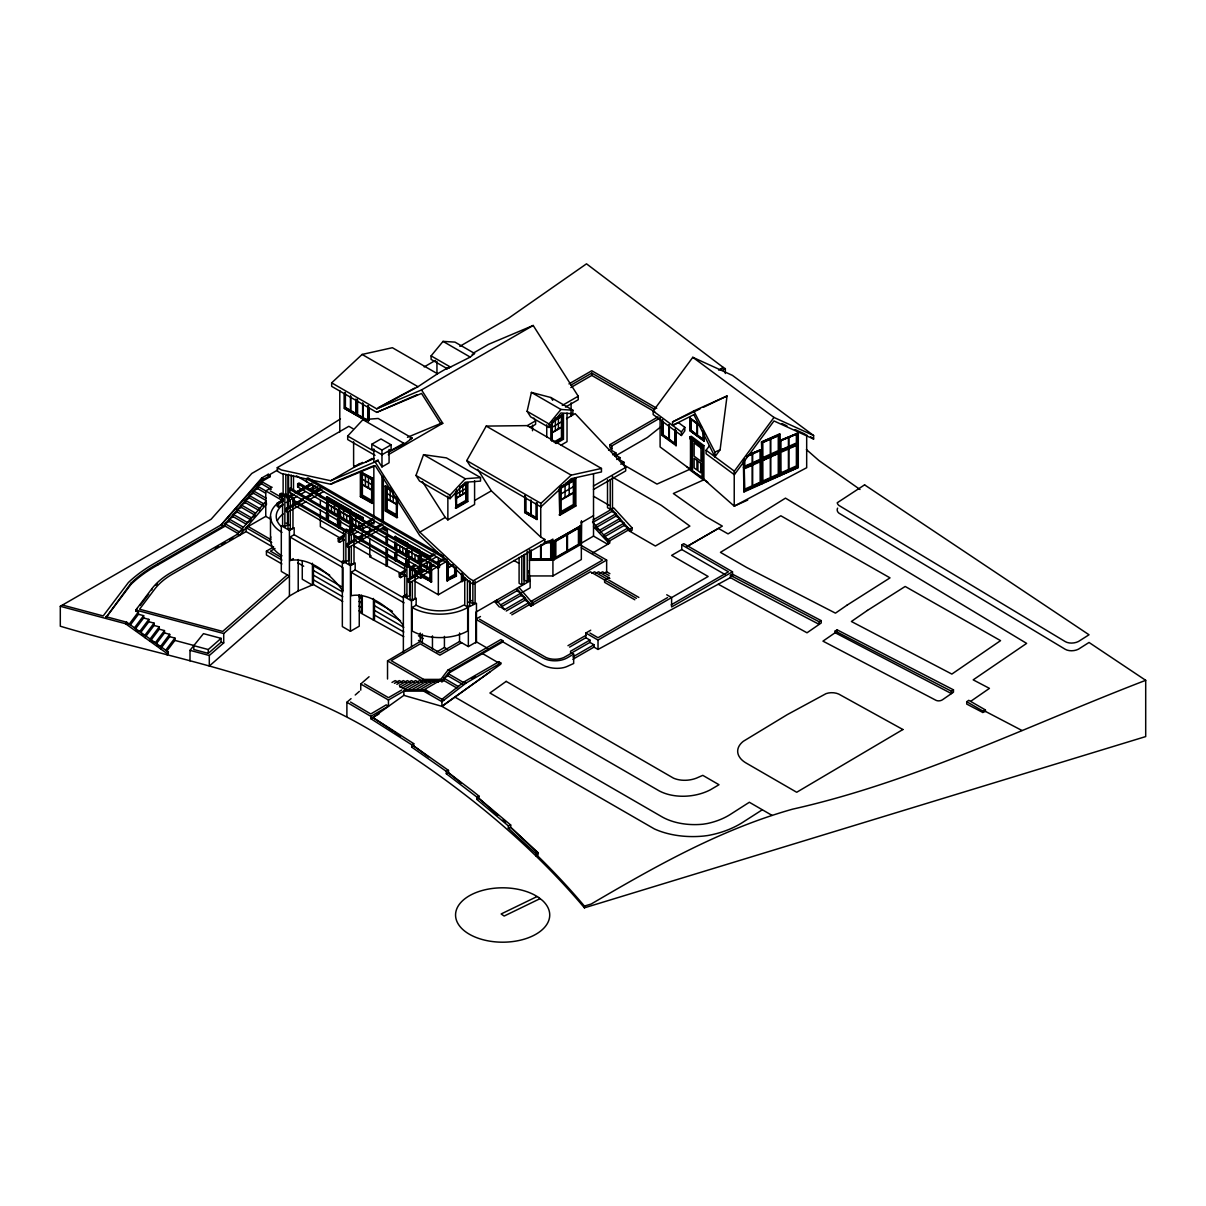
<?xml version="1.0" encoding="UTF-8"?>
<svg xmlns="http://www.w3.org/2000/svg" width="1206" height="1206" viewBox="0 0 1206 1206"><rect width="100%" height="100%" fill="white"/><g stroke="black" fill="none" stroke-linecap="round" stroke-linejoin="round"><path stroke-width="1.5" d="M693.751 414.472L714.932 456.803L720.103 449.778L727.052 395.975L693.751 410.96L672.571 421.919L672.571 425.432L678.435 422.628L684.812 427.346L684.812 430.859L681.405 435.487L653.17 414.562L653.17 411.05L692.802 357.308L732.434 375.383L813.613 435.502L813.613 439.029L773.981 420.954L734.348 474.697L706.113 453.788L706.113 450.26L709.52 445.647M527.112 411.306L531.394 392.402L550.961 397.543L572.865 410.191L572.865 413.703L560.941 412.98L549.016 427.467L530.655 416.869L527.112 411.306L549.016 423.954L549.016 427.467M415.98 475.465L423.547 454.662L446.431 457.888L480.516 477.576L480.516 481.088L465.29 482.279L450.064 498.666L419.522 481.028L415.98 475.465L450.064 495.153L450.064 498.666M527.308 425.612L601.462 468.441L601.462 471.953L571.192 478.676L540.921 506.897L470.31 466.134L466.767 460.571L486.214 426.095L527.308 425.612L535.6 420.834L533.881 418.12M681.405 435.487L681.405 431.959L684.812 427.346M734.348 474.697L734.348 471.184L773.981 417.442L813.613 435.502M237.793 533.384L225.16 526.102L157.669 565.056A156.192 90.179 0 0 0 131.002 584.367L105.811 617.804L131.002 583.191A156.192 90.179 0 0 1 157.669 563.895L223.14 526.102L263.737 479.219L270.265 475.45L270.265 476.611L261.702 481.571L261.702 483.908L271.169 489.38M837.627 508.148A10.869 6.196 -5.5 0 0 837.205 509.671L837.25 510.44A10.869 6.196 -5.5 0 0 838.999 513.183L1065.245 649.295A9.633 5.487 -5.5 0 0 1078.435 649.19L1089.033 642.466L1145.7 680.32L1145.7 736.58L584.413 907.832A1216.553 702.374 0 0 0 370.815 730.399C276.264 673.883 164.317 657.285 60.3 626.216L60.3 606.301L125.514 623.713L126.66 622.206L168.358 652.084L167.212 654.783L168.358 652.084M130.278 625.055L138.419 614.261L138.419 611.909L135.811 611.216L135.811 610.04L151.85 588.754A92.123 53.185 0 0 1 171.885 572.096L237.341 534.303L265.757 501.485M135.811 611.216L136.956 608.517M140.152 605.457L148.67 594.166M138.419 611.909L129.268 624.075L126.66 623.366L126.66 622.206L105.811 616.628M134.469 627.798L143.635 615.648L138.419 614.261M135.494 628.793L143.635 617.985L143.635 615.648M143.635 617.985L148.851 619.387L139.685 631.537L136.203 630.617M140.695 632.532L148.851 621.723L148.851 619.387M148.851 621.723L154.051 623.125L144.901 635.276L141.419 634.341M144.901 637.612L154.051 625.462L154.051 623.125M150.102 639.014L159.267 626.849L154.051 625.462M150.102 641.351L159.267 629.2L159.267 626.849M159.267 629.2L164.483 630.587L155.318 642.753L151.835 641.818M156.328 643.748L164.483 632.939L164.483 630.587M164.483 632.939L169.684 634.326L160.534 646.491L157.051 645.557M160.534 648.828L169.684 636.678L169.684 634.326M165.75 650.215L174.9 638.064L169.684 636.678M166.76 651.21L174.9 640.401L174.9 638.064M190.005 660.873L190.005 650.336L203.467 633.647L221.075 638.351L221.075 642.195L208.276 653.381L193.819 649.521L193.819 645.677L208.276 649.537L221.075 638.351M431.1 355.876L443.039 341.388L454.964 342.112L474.546 353.418L470.234 357.097L447.185 368.674L431.1 359.403L431.1 355.876L450.697 367.197M549.016 423.954L560.941 409.467L572.865 410.191M270.265 475.45L268.245 474.275L261.702 478.043L221.105 524.927L155.649 562.72A173.423 100.128 0 0 0 128.394 582.498L103.203 615.934L62.456 605.05M266.677 503.957L239.376 535.479L237.341 534.303M423.668 689.953L439.904 680.576L448.014 670.023L500.822 639.542L502.857 640.718L502.857 641.878L448.014 673.536L448.014 675.888L462.637 684.33M456.953 688.068L443.959 680.576L441.924 681.752L441.924 680.576L450.049 671.199L502.857 640.718M261.702 479.219L221.105 524.927L223.14 526.102M375.021 455.34L347.69 439.557L347.69 436.044L362.916 419.658L378.141 418.467L412.226 438.14L404.643 443.748L388.302 452.295M450.064 495.153L465.29 478.752L480.516 477.576M331.665 382.845L376.724 408.849L421.542 389.93L442.768 423.261L441.004 423.999L421.542 393.442L376.724 412.377L331.665 386.357L331.665 382.845L362.117 354.443L392.387 347.72L437.507 373.77L448.918 367.182M540.921 506.897L540.921 503.384L571.192 475.149L601.462 468.441M287.345 574.915L222.688 631.416L139.564 609.211L154.458 589.448A86.531 49.959 0 0 1 173.92 573.272L246.114 531.575L273.355 547.313M342.745 601.432L313.439 584.518L298.214 590.955L289.425 596.035L209.301 666.044L209.301 655.491L223.713 642.904L223.713 633.527L289.425 576.121L281.3 571.433L281.3 525.726L289.425 530.414L294.158 527.67L294.158 534.71L343.861 563.398M360.745 690.164L360.745 684.013L369.066 676.747M387.533 679.008L387.533 660.888L420.276 641.502L420.276 633.044M346.891 716.334L346.891 702.269L351.052 698.636M355.212 695.003L359.358 691.37M660.436 427.12L647.351 437.507L615.06 456.154M393.578 731.439L372.85 717.51L403.859 695.365L441.924 706.354L500.822 664.144L500.822 662.983L498.787 661.808L464.265 681.752L441.924 699.329L441.924 700.49M403.859 695.365L403.859 691.128L423.668 691.128L441.924 701.666L466.285 682.913L500.822 662.983M720.464 369.684L723.299 367.468L725.334 368.644L725.334 373.498M403.769 443.25L388.754 451.692M772.096 815.407L762.328 809.769L744.388 821.271A71.365 45.843 -6.3 0 1 733.429 827.467L730.459 828.808A71.109 45.677 -6.3 0 1 707.726 835.532L703.927 836.029A73.159 46.989 -6.3 0 1 654.391 828.929L441.924 706.354L489.953 671.983M835.14 632.728L822.959 641.14L935.992 700.309A4.643 2.804 -7.4 0 0 942.504 699.751L953.464 692.184L953.464 689.847L837.175 629.849L835.14 631.024L835.14 632.728L951.428 693.586L951.428 691.249L953.464 689.847M985.438 711.389L982.784 712.475L966.73 704.063L966.73 701.726L968.765 700.324L985.438 709.957L985.438 711.389L1021.964 730.474M970.996 701.123L989.448 688.37L973.182 679.852L1026.638 643.386L785.483 498.138L728.077 533.896L718.414 528.409L686.938 546.544M376.724 408.849L418 386.704L437.507 373.77M340.439 418.904L280.636 456.818L251.768 473.491L211.171 519.198L60.3 606.301M344.931 407.824L356.132 414.095L344.931 407.824L345.082 392.342M344.358 408.382L365.825 420.593L344.358 408.382L344.358 393.382M424.195 366.91L435.411 360.428M459.848 346.318L508.736 318.098L586.508 263.828L723.299 367.468L718.686 370.136M357.097 399.472L357.097 414.849L366.73 420.231M474.079 352.665L488.43 344.373L533.188 325.469L578.232 396.216L578.232 399.729L565.478 407.1M477.682 469.375L491.339 490.842L540.74 537.092L544.81 539.444L544.81 542.956L473.265 584.262L469.194 581.925L419.794 535.66L375.277 465.742L330.761 484.269L281.36 473.476L277.305 471.139L277.305 467.611L348.851 426.306L352.906 428.658M268.245 474.275L268.245 475.45L277.817 469.918M421.542 389.93L533.188 325.469M265.531 493.148L257.647 488.596L257.647 486.244L261.702 483.908M266.209 500.58L253.577 493.284L253.577 490.932L257.647 488.596M263.737 506.173L249.521 497.972L249.521 495.621L253.577 493.284M245.466 500.309L259.667 508.525L259.667 510.862L245.466 502.661L245.466 500.309L249.521 497.972M255.612 515.55L241.411 507.349L241.411 504.997L245.466 502.661M272.149 487.254L265.757 490.932L265.757 516.349L246.114 527.685L246.114 531.575M251.557 520.238L237.341 512.037L237.341 509.686L241.411 507.349M245.918 524.007L233.286 516.726L233.286 514.374L237.341 512.037M225.16 526.102L225.16 523.751L239.376 531.952L243.431 529.615L229.23 521.414L229.23 519.062L233.286 516.726M225.16 523.751L229.23 521.414M283.289 498.922L280.063 497.053L280.063 493.932L281.405 493.148L289.485 497.822M288.852 488.852L290.209 488.068L430.768 569.217L430.768 572.353L429.411 573.136L288.852 491.973L288.852 488.852L429.411 570.001L430.768 569.217M297.656 483.772L298.998 482.988L439.557 564.152L439.557 567.272L438.215 568.056L297.656 486.907L297.656 483.772L438.215 564.921L439.557 564.152M306.58 481.752L306.58 478.616L307.937 477.832L443.642 556.192M266.436 502.269L263.737 503.837L249.521 495.621M280.063 497.053L281.405 496.269M288.852 491.973L290.209 491.204M297.656 486.907L298.998 486.124M371.825 444.23L380.96 438.954L391.106 444.818L391.106 449.491L381.97 454.768L371.825 448.918L371.825 444.23L381.97 450.079L391.106 444.818M280.063 493.932L284.857 496.706L287.556 495.138L287.556 525.032L284.857 526.6L282.596 525.303L282.596 495.395L285.294 493.827L287.556 495.138M254.255 516.334L251.557 517.902L237.341 509.686M294.912 492.862L310.862 483.651M283.229 504.41L278.541 507.123L277.184 506.339L277.184 503.204L283.44 499.601M286.576 497.792L292.832 494.174M295.967 492.365L311.615 483.335M277.184 503.204L278.541 503.987L283.229 501.274M288.008 507.862L288.008 498.515L294.189 494.957M297.309 493.148L312.957 484.119M250.2 521.022L247.501 522.575L233.286 514.374M288.008 498.515L290.269 499.827L292.968 498.259L292.968 528.168L290.269 529.72L288.008 528.424L288.008 511.6M286.199 502.585L289.485 500.791M292.621 498.983L297.309 496.269M300.445 494.46L305.133 491.762M309.836 489.048L315.233 485.807M311.495 490.314L317.736 486.711M359.901 463.511L353.614 467.129L374.252 458.551M277.305 467.611L281.36 469.963L330.761 480.742L362.509 462.426M215.271 548.217L218.482 546.363M221.693 544.509L224.919 542.655M229.728 539.866L232.954 538.012M312.429 492.123L320.238 487.616M365.795 462.064L372.081 458.446M306.339 501.485L287.556 512.324L286.199 511.54L286.199 508.419L320.63 488.536M306.52 497.882L311.299 495.123M303.203 500.173L287.556 509.203L286.199 508.419M306.339 498.364L312.595 494.746M315.731 492.937L321.987 489.319M330.761 484.269L334.831 481.918M373.845 448.918L373.845 462.38L378.111 459.923M309.475 499.676L323.555 491.551M330.761 480.742L377.991 460.662L381.97 466.918L389.071 462.818L389.071 449.491M388.302 454.707L442.768 423.261M360.368 471.787L372.88 478.239L372.217 503.43L360.368 496.601L360.368 471.787L372.217 478.631L372.217 503.43M360.941 472.767L372.307 478.556L371.644 502.239L360.941 496.073L360.941 472.767L371.644 478.933L372.88 478.239M326.404 509.49L327.067 496.706L338.916 503.55L337.68 504.244L326.977 498.063L326.977 519.575M326.977 498.063L338.343 503.867L326.404 497.098M339.157 517.645L339.157 505.103L350.509 510.892M290.103 537.047L343.001 567.604L343.001 591.03A66.692 38.502 60 0 0 290.103 560.489L290.103 537.047L294.158 534.71M360.941 496.073L372.307 501.862M360.368 496.601L372.88 503.053M281.887 563.956L266.42 555.016L266.42 551.127L273.656 546.936M275.013 548.504L270.476 551.127L281.043 557.232M397.618 499.616L396.955 517.706L385.106 510.877L385.106 486.063L390.216 488.249M389.402 488.43L385.679 487.043L391.799 490.571M568.976 383.915L591.784 370.739L656.742 408.246M570.845 385.166L591.784 373.076L654.752 409.437M570.845 387.518L591.784 375.428L654.752 411.789M363.262 521.158L363.262 517.615L362.041 518.309L351.338 512.128L362.689 517.917M290.103 560.489L293.344 558.619M562.282 405.427L578.232 396.216M292.983 501.395L345.881 531.936L348.594 530.369L348.594 543.454M386.342 509.972L385.679 510.349L397.045 516.153L386.342 509.972L386.342 486.666M530.067 427.542L535.6 424.346L535.6 420.834M344.253 539.64L339.564 542.353L338.208 541.569L338.208 538.449L344.479 534.831M349.167 532.117L372.639 518.565M338.208 538.449L339.564 539.233L344.253 536.519M355.212 530.188L348.956 533.806L349.031 543.107M358.348 528.379L364.604 524.776M367.74 522.967L373.996 519.349M347.916 533.112L351.293 535.057L354.006 533.504L354.006 563.398L351.293 564.966L349.031 563.654L349.031 546.846M353.644 534.213L358.348 531.514M361.468 529.705L373.996 522.469M555.408 418.316L563.458 414.427L563.458 439.225L556.056 443.507M554.579 419.552L563.458 414.427M552.303 422.025L561.468 416.733L561.468 426.999L552.303 432.291M384.578 526.781L348.594 547.569L347.238 546.785L347.238 543.65L355.061 539.142M358.197 537.333L362.885 534.62M366.021 532.811L372.277 529.193M375.413 527.399L381.669 523.781M347.238 543.65L348.594 544.434L356.418 539.926M359.539 538.117L383.026 524.565M566.534 418.633L575.156 413.643L625.688 467.415L625.688 470.928L593.442 489.546M552.303 427.165L561.468 421.874M552.303 432.728L561.468 427.437L561.468 437.703L553.825 442.105M459.742 486.772L467.807 482.882L467.807 501.485L455.974 508.329L455.31 493.058M461.988 485.958L467.235 483.696L467.235 501.183L455.31 507.937M460.406 487.149L467.807 482.882M459.592 488.098L467.235 483.696M387.382 530.173L386.026 530.957L381.97 528.605L383.327 527.821L387.382 530.173L387.382 544.976M456.652 493.857L465.817 488.566M456.652 497.701L465.817 492.41L465.817 484.722M348.594 530.369L346.333 529.072L343.62 530.64L343.62 560.534L345.881 561.83L348.594 560.277L348.594 544.434M456.652 498.033L465.817 492.741L465.817 500.43L456.652 505.721M556.117 441.848L562.237 438.321L562.237 415.015L562.885 415.392L552.197 421.572L552.197 441.29M555.257 443.115L562.885 438.698M407.251 546.544L407.251 543.001L394.754 536.549L406.588 543.378M359.252 594.739L359.252 626.2L350.449 631.281L342.338 626.592L342.338 560.956L350.449 565.644L355.182 562.916L355.182 569.941L403.286 597.709M560.79 445.27L567.031 441.667L567.031 413.04M455.883 492.983L455.883 506.972L466.571 500.791L467.807 501.485M369.79 538.268L369.79 556.735L371.147 555.951L353.675 545.866M375.277 462.23L419.794 532.148L445.255 517.449L447.863 519.892L474.591 504.47L474.591 480.712M475.209 500.158L491.339 490.842M403.06 624.964A66.692 38.502 60 0 0 351.127 595.719L351.127 572.292L355.182 569.941M407.251 543.001L406.015 543.695L395.327 537.514L406.678 543.318M419.432 553.584L419.432 550.042L406.935 543.574L418.768 550.418M418.859 550.343L407.507 544.554L418.196 550.735L419.432 550.042M722.258 370.423L725.334 368.644M369.79 556.735L406.497 576.362M430.12 556.207L419.1 550.614L429.472 556.599M429.502 556.494L419.673 551.579L430.376 557.76M608.593 450.109L611.834 448.225L609.814 447.049L609.814 444.713L658.009 416.884M609.814 444.713L611.834 445.888L660.421 417.834M354.368 536.836L406.919 567.167L409.618 565.614L409.618 578.684M405.291 574.87L400.588 577.584L399.246 576.8L399.246 573.679L405.502 570.061M410.191 567.363L414.894 564.649M418.03 562.84L424.286 559.222M427.406 557.413L433.678 553.81M399.246 573.679L400.588 574.463L405.291 571.75M410.07 578.337L410.07 568.991L416.251 565.433M419.371 563.624L435.019 554.579M410.07 568.991L412.331 570.302L415.03 568.735L415.03 598.628L412.331 600.196L410.07 598.9L410.07 582.076M612.648 454.798L615.904 452.913L615.904 455.265L619.959 457.602L619.959 459.953L624.015 462.29L624.015 465.049L656.984 484.088L690.103 469.179M414.683 569.458L436.587 556.81M565.524 483.395L575.85 478.194L575.85 505.977L559.75 515.279L559.087 488.958M575.85 478.194L559.855 487.375L575.066 479.355L574.403 478.978L574.403 505.088L575.85 505.977M419.01 577.373L409.618 582.8L408.261 582.016L408.261 578.895L423.924 569.85M427.045 568.056L433.301 564.438M436.436 562.629L442.692 559.011M524.7 512.505L537.047 519.439L524.7 512.505L524.7 495.621M525.273 498.274L525.273 511.947L536.474 518.218L536.474 502.842M616.718 459.486L619.959 457.602M408.261 578.895L409.618 579.679L417.442 575.156M420.577 573.347L434.657 565.222M437.793 563.413L444.049 559.795M414.155 571.358L420.623 575.081L421.964 574.297L421.964 577.433L420.623 578.202L414.155 574.478M560.896 493.963L573.363 486.757M422.145 575.564L445.617 562.011M447.14 562.9L448.496 562.117M361.272 595.071L361.272 613.311L362.297 612.723L362.297 595.523M620.773 464.174L624.015 462.29M452.401 565.026L447.818 567.679L447.818 562.539M453.32 564.936L447.818 568.101L447.818 578.367L454.692 574.403L454.692 567.559M525.273 511.947L536.474 518.218M593.442 486.033L625.688 467.415M403.362 652.446L403.362 596.186L406.512 594.377M422.07 577.131L431.612 581.88L431.612 569.473M409.618 565.614L407.357 564.302L404.658 565.87L404.658 595.764L406.919 597.076L409.618 595.508L409.618 579.679M361.272 613.311L403.784 636.678M574.403 505.088L559.855 513.485L575.066 505.465M559.087 514.887L575.187 505.6L575.187 477.817M447.245 579.769L455.928 575.518L447.245 579.769L447.14 559.765L306.58 478.616M403.362 596.186L411.487 600.874L416.221 598.146L416.085 605.367M446.808 561.378L446.808 580.87L456.35 576.121L456.35 569.036M412.15 607.523A39.24 22.658 0 0 0 467.672 607.507L467.672 630.949A39.24 22.658 0 0 1 412.15 630.964L412.15 607.523L416.221 605.171A33.482 19.326 0 0 0 460.3 606.829L463.737 605.08M414.457 580.96L438.336 594.754L465.667 578.97M461.461 573.875L461.461 581.398L465.395 579.905M419.794 532.148L469.194 578.398L473.265 580.749L544.81 539.444M540.74 546.122L552.921 539.097L552.921 575.94L528.56 575.94M581.337 522.68L593.518 515.655M553.901 541.087L580.538 525.906L553.901 541.087L554.067 559.931L554.067 541.192M607.507 479.747L607.507 507.711L610.221 509.279L612.482 507.982L612.482 476.28M555.137 541.147L579.287 527.399L579.287 544.494L555.137 558.242L555.137 541.147L555.137 558.242M593.05 519.967L613.824 507.967L632.095 527.896L632.095 530.233L630.06 531.409L630.06 529.072L623.969 525.545L603.678 537.273L603.678 534.921L623.969 523.208L623.969 525.545M593.05 522.304L611.789 511.48L615.859 513.831L615.859 516.168L595.553 527.896L595.553 525.545L615.859 513.831M468.531 602.322L471.727 600.482M599.608 532.585L619.914 520.856L619.914 518.52L599.608 530.233L596.91 528.68M464.747 577.749L464.747 605.306L467.446 606.859L469.707 605.563L469.707 580.749M470.159 581.97L470.159 602.171L472.858 603.739L475.119 602.427L475.119 581.171M467.672 607.507L476.46 603.211L476.46 641.878L487.827 648.451M581.111 543.273L593.518 536.097L607.734 544.298L607.734 541.961L593.518 526.721M553.901 559.84L580.538 544.66L580.372 525.801M519.093 557.443L519.093 583.297L521.806 584.865L524.052 583.553L524.052 554.79M524.504 554.323L524.504 580.176L527.218 581.729L529.464 580.433L529.464 549.861M528.786 570.619L530.143 580.81L475.782 612.196L475.782 643.069M500.596 607.251L520.886 595.523L520.886 593.186L516.831 590.834L496.54 602.563L496.54 600.211L504.651 609.588L524.957 597.875L524.957 600.211L506.219 611.035M611.789 511.48L611.789 509.143L628.025 527.896L607.734 539.61L592.508 522.032M607.734 541.961L628.025 530.233L655.371 546.016L689.877 526.102L661.205 505.269L612.633 477.229M630.06 529.072L632.095 527.896M480.47 616.522L475.782 619.221L542.775 657.903A17.231 9.95 0 0 0 567.137 657.903L573.664 654.134L573.664 663.496L567.137 666.451A17.321 8.864 5.1 0 1 542.775 664.928L502.857 641.878M500.596 604.899L520.886 593.186M522.077 592.493L530.143 587.85L530.143 580.81M552.921 575.94L581.337 559.539L581.337 521.128M592.206 553.268L609.769 543.122L609.769 540.785L605.02 538.057M436.949 651.813L444.426 647.486L447.456 649.235M476.46 641.878L468.35 646.567L459.546 641.502L439.904 652.838L418.437 640.446M510.274 613.387L529.012 602.563L516.831 588.498L516.831 590.834M518.866 587.322L531.047 601.387L602.593 560.081L581.337 547.81M391.995 682.445L395.236 680.576L397.95 682.144M461.581 642.662L439.904 655.175L420.276 643.853L391.181 660.647L423.668 679.4L440.1 679.4M511.841 614.819L529.012 604.899L531.047 606.075L590.412 571.795L636.391 598.342M524.957 600.211L531.047 603.739L606.648 560.081L606.648 571.795L609.889 573.679M394.437 683.38L399.307 680.576L402.005 682.144M396.864 684.33L403.362 680.576L406.075 682.144M591.769 573.363L594.468 571.795L607.462 579.302M399.307 685.264L407.417 680.576L410.13 682.144M595.824 573.363L598.523 571.795L609.889 578.367M400.121 687.134L411.487 680.576L414.186 682.144M599.879 573.363L602.593 571.795L609.09 575.548M402.548 688.068L415.542 680.576L418.241 682.144M401.824 689.953L388.453 697.671L364.438 683.802M603.935 573.363L606.648 571.795M404.99 689.018L419.598 680.576L422.311 682.144M387.533 660.888L421.633 680.576L423.668 679.4M360.745 684.013L388.453 700.008L405.879 689.953L425.688 689.953L443.959 700.49M407.417 689.953L423.668 680.576L426.366 682.144M411.487 689.953L427.723 680.576L430.421 682.129M609.181 577.373L604.613 580.011L604.613 582.347L634.808 599.774M415.542 689.953L431.778 680.576L434.492 682.129M535.75 855.793L535.75 853.441L508.344 828.251L508.344 825.899L476.807 799.367L476.807 797.03L446.326 773.739L446.326 771.403L411.713 747.117L411.713 744.78L370.815 718.686L370.815 716.334L388.453 706.158L388.453 700.008M419.598 689.953L435.833 680.576L438.547 682.129M370.815 718.686L379.046 713.937M443.959 680.576L443.959 678.224L448.014 675.888M423.668 691.128L425.688 689.953M725.228 574.629L681.752 549.529L681.752 544.841L683.787 543.68L732.494 571.795L732.494 576.483M681.752 549.529L671.606 555.393L708.148 576.483L598.025 640.069L585.845 633.029L585.845 637.718L569.609 647.094M686.998 546.514L722.349 526.102L706.113 516.726L673.355 493.525L704.229 479.641M472.104 678.39L475.239 676.566M585.845 633.029L590.729 630.21M567.981 645.692L585.845 635.381M570.423 651.315L589.915 640.069L589.915 642.406L570.423 653.652M411.713 744.78L413.718 743.62L372.85 717.51M569.865 654.134L563.805 657.526A14.532 8.397 0 0 1 546.107 657.526L479.581 619.221M667.551 597.588L598.025 637.718L589.915 633.029M411.713 747.117L413.718 745.956L413.718 743.62M572.85 656.938L593.97 644.758L593.97 647.094L572.85 659.29M671.169 604.869L728.439 571.795L681.752 544.841M732.494 571.795L671.606 606.965L671.606 597.588L666.737 594.769M821.226 620.623L819.191 621.799L819.191 624.376L738.63 582.197L730.444 577.614L730.444 575.337L732.464 574.162L821.226 620.623L821.226 622.974L807.01 632.788L718.263 584.217M593.97 647.094L598.025 649.446L730.444 577.614M378.714 407.387L414.472 388.196M376.724 412.377L416.929 394.769M447.185 368.674L450.094 367.167L445.798 368.976M672.571 425.432L694.038 414.547M537.092 896.54L501.138 913.967L504.168 916.047L540.122 898.621M700.068 408.879L672.571 421.919M703.445 407.266L727.052 395.975M704.349 433.859L704.123 441.185L689.998 430.723L689.998 418.075L700.113 425.296M690.661 419.085L690.887 430.527L703.46 440.1L690.661 430.617L690.661 419.085L701.847 427.437M661.868 420.306L661.868 435.306L662.094 420.216M662.531 435.004L675.556 444.381L662.531 435.004L662.531 419.628M689.998 430.723L704.349 441.079M703.897 479.415L703.143 479.747L703.143 447.501L689.757 438.456L689.757 436.919L691.249 436.255L703.897 445.617L703.897 479.415L734.228 506.128L747.705 500.068M689.757 438.456L694.716 441.245M676.204 430.663L675.993 445.768L675.993 430.768M698.304 443.778L691.731 439.813L691.731 470.536L702.661 477.727L701.907 478.073L702.661 447.004M689.757 436.919L702.405 446.295L703.897 445.617M714.932 456.803L714.932 452.114L720.103 449.778M690.495 438.125L690.495 470.385L691.249 438.125M762.056 459.893L761.483 442.014L779.589 433.874L780.176 475.661L779.589 453.155M761.483 442.014L780.176 434.296M779.317 451.3L762.901 458.687L779.317 451.3L779.317 435.396L762.328 442.361M749.951 454.044L762.056 449.28L747.238 455.958M798.282 432.984L779.589 440.703L798.282 432.984L798.282 467.506L743.951 491.958L743.363 460.556M749.137 454.858L760.639 449.687L761.212 459.772L744.795 467.174L761.212 459.772M797.437 433.798L780.448 440.763L797.437 433.798L797.437 443.476L780.448 450.441L797.437 443.476M746.439 456.757L761.212 450.109M762.81 457.602L770.302 454.225L770.302 439.225L762.81 442.602L762.901 458.687M744.69 466.255L752.197 462.878L752.197 453.757M780.915 449.944L788.423 446.567L788.423 437.461M746.665 466.149L761.483 459.471M781.247 450.577L796.066 443.914M759.087 461.536L744.223 468.23L744.795 490.45L761.212 483.063L760.639 460.843L761.212 483.063M770.544 456.381L762.901 460.496M771.011 456.17L779.317 453.109L779.317 474.908L762.328 481.872L779.317 474.908M782.091 451.195L789.131 448.014M790.669 447.32L797.437 444.969L797.437 466.752L780.448 473.717L797.437 466.752M744.69 468.652L761.212 461.265M779.317 453.109L762.81 460.496L762.901 482.294M797.437 444.969L780.915 452.34L781.021 474.139M744.69 489.184L752.197 485.807L752.197 465.275M762.81 481.028L770.302 477.651L770.302 457.119M780.915 472.888L788.423 469.511L788.423 448.964M760.639 482.641L744.795 490.45M745.022 490.797L798.282 467.506M446.326 771.403L448.496 770.408L448.496 772.76L461.385 783.297M446.326 773.739L448.496 772.76L473.445 791.633L478.963 796.096L478.963 798.447L497.686 815.15M476.807 797.03L478.963 796.096M476.807 799.367L478.963 798.447L510.696 825.025L510.696 827.376L538.027 853.245L535.75 854.044A1216.553 702.374 0 0 1 584.413 906.083L584.413 907.832M472.209 354.413L474.546 353.418M407.447 437.311L441.637 423.08M409.859 439.12L412.226 438.14M373.845 462.38L377.991 460.662M336.504 481.224L373.528 465.817M1145.7 680.32C1028.929 725.108 915.218 781.699 792.583 809.166C720.63 829.427 655.265 866.405 591.196 904.018L584.413 906.083M966.73 701.726L982.784 710.997L985.438 709.957M508.344 825.899L510.696 825.025M508.344 828.251L510.696 827.376L538.027 852.642L538.027 854.994M535.75 853.441L538.027 852.642M547.087 541.449L552.378 541.449L552.378 560.323M547.087 541.569L552.378 541.569M544.765 542.218L551.308 542.218L551.308 559.448L530.489 559.448L530.489 550.765M544.373 542.353L551.308 542.353M544.373 542.715L550.705 542.715L550.705 558.815L541.208 558.815L541.208 544.494M581.337 543.77L581.578 521.128M530.489 559.313L551.308 559.313M529.419 560.323L552.378 560.187M421.633 680.576L439.904 680.576L441.924 681.752M356.222 466.044L353.614 465.486L353.614 441.728M135.811 610.04L223.713 633.527M221.075 642.195L223.713 642.904M174.9 640.401L193.94 645.496M190.005 650.336L209.301 655.491M781.97 423.592L786.915 425.854M795.146 429.607L805.035 434.1M835.14 631.024L951.428 691.249M730.444 575.337L819.191 621.799M443.039 341.388L470.234 357.097M531.394 392.402L560.941 409.467M615.904 452.913L611.834 450.577L611.834 445.888M562.237 438.321L563.458 439.225M362.117 354.443L418 386.704M486.214 426.095L571.192 475.149M593.518 496.254L609.136 505.269M615.859 516.168L619.914 518.52M619.914 520.856L623.969 523.208M466.767 460.571L540.921 503.384M579.287 527.399L579.287 544.494M536.157 517.555L531.107 514.63L531.107 500.324M357.097 414.849L366.564 420.321M581.337 545.474L606.648 560.081M362.916 419.658L404.643 443.748M423.547 454.662L465.29 478.752M608.683 580.011L638.863 597.437M347.69 436.044L373.649 451.029M455.883 506.972L456.546 507.349L456.546 489.862M385.106 486.063L391.03 489.485M513.952 560.473L518.821 563.292M371.538 479.4L362.373 474.109L362.373 484.375L371.538 489.666M362.373 479.234L371.538 484.526M387.111 493.525L396.277 498.817M396.277 503.942L387.111 498.651L387.111 488.385L393.216 491.912L393.216 502.178M371.538 490.088L362.373 484.797L362.373 495.063L371.538 500.354M396.277 504.364L387.111 499.073L387.111 509.339L396.277 514.63M397.618 517.329L385.769 510.5L385.769 485.686M520.886 595.523L524.957 597.875M531.047 601.387L533.067 602.563L533.067 604.899M585.845 637.718L589.915 640.069M589.915 642.406L593.97 644.758M296.299 475.812L455.974 567.996M363.262 517.615L350.765 511.163L362.614 517.992M371.147 522.439L373.845 523.992L373.845 520.253M339.157 505.103L349.861 511.269L349.861 522.032M337.574 504.696L328.409 499.405L328.409 509.671L337.574 514.962L337.574 509.837L328.409 504.545M340.589 506.445L349.755 511.736M352.77 513.47L361.936 518.761M396.744 538.871L405.909 544.162M408.924 545.896L418.09 551.187M427.21 556.463L421.105 552.921L421.105 563.187M456.35 576.121L455.928 568.343M349.755 516.861L340.589 511.57L340.589 516.711L349.755 522.002M361.936 523.901L352.77 518.61L352.77 523.736L358.875 527.263L358.875 522.138M411.985 552.8L408.924 551.021L408.924 556.162L418.09 561.453M418.09 556.328L415.03 554.564L415.03 559.69M501.952 608.035L504.651 609.588M424.165 564.951L427.21 566.714L427.21 561.589L430.271 563.353L430.271 566.775M268.245 475.45L270.265 476.611M570.438 652.265L573.664 654.134M261.702 478.043L263.737 479.219M290.706 496.962L292.968 498.259M351.745 532.193L354.006 533.504M412.769 567.438L415.03 568.735M261.702 481.571L271.169 487.028M292.711 499.676L350.886 533.263M354.112 535.132L421.964 574.297M345.172 530.037L340.589 527.399L340.589 520.555M354.293 535.313L357.353 537.077M413.507 569.503L418.09 572.141M422.628 574.765L430.271 579.182L430.271 572.337M330.7 522.756L327.64 520.992L327.64 513.816M421.874 575.398L431.039 580.689L430.376 581.066L430.376 572.096M421.211 575.775L431.612 581.88M270.28 490.932L282.49 497.988M292.983 504.515L344.675 534.364M354.368 539.971L406.075 569.82M257.647 486.244L282.008 500.309A39.24 22.658 0 0 0 281.978 532.359M344.162 540.363L320.344 526.615L320.344 510.002M253.577 490.932L266.209 498.229M286.169 523.057L289.365 524.912M265.757 516.349L270.506 519.077M241.411 504.997L255.612 513.213M351.127 572.292L404.04 602.834M482.551 653.607L498.787 662.983L498.787 661.808M248.15 526.525L270.581 539.474M329.72 575.172L313.439 565.765L313.439 584.518M392.387 611.336L374.478 600.995L374.478 619.748M246.114 527.685L271.757 542.489M229.23 519.062L243.431 527.263M313.439 570.453L341.117 586.433M359.041 596.774L362.297 598.658M374.478 605.683L400.528 620.728M297.641 562.735L303.686 566.232M313.439 575.141L342.745 592.056M359.041 601.462L362.297 603.347M374.478 610.372L403.784 627.301M418.437 635.758L423.321 638.577M266.42 551.127L281.887 560.051M313.439 579.83L342.745 596.744M359.041 606.151L362.297 608.035M374.478 615.06L403.784 631.989M359.041 610.839L362.297 612.723M448.014 670.023L450.049 671.199M464.265 681.752L466.285 682.913M448.014 673.536L464.265 682.913M443.959 678.224L458.582 686.666M439.904 679.4L441.924 680.576M425.688 691.128L428.944 692.998M399.638 686.335L405.879 689.953M388.453 706.158L386.221 704.862L370.8 713.967L350.569 702.058M762.328 809.769L749.348 802.261L729.901 814.698A52.627 33.798 -6.3 0 1 707.229 823.532L703.113 824.195A54.767 35.185 -6.3 0 1 661.747 816.703L454.903 697.068M346.891 702.269L370.815 716.334M859.999 489.485L818.995 460.602L806.407 449.552M394.709 732.238L396.985 733.821M398.101 734.62L400.362 736.218M125.514 623.713L167.212 653.607M448.496 770.408L413.718 745.956L428.477 756.871M810.613 436.798L813.613 439.029M692.802 357.308L773.981 417.442M779.317 435.396L778.744 450.878M780.176 451.753L779.589 433.874M689.998 418.075L700.671 426.231M743.363 467.627L798.282 443.597L797.709 432.562M697.52 443.326L703.143 447.501M653.17 411.05L681.405 431.959M706.113 450.26L734.348 471.184M661.868 435.306L676.204 445.677M707.756 482.249L660.104 446.959L660.104 417.985M690.495 470.385L703.143 479.747M686.576 466.571L691.249 470.039M502.932 820.005L505.54 822.447M494.505 601.387L499.374 607.01M550.961 397.543L552.74 400.317M422.356 481.48L445.255 517.449M693.751 410.96L714.932 452.114M528.786 577.644L529.238 581.051M982.784 710.997L982.784 712.475M837.175 629.849L837.175 631.311M806.678 434.853L806.678 467.717L734.228 506.128L734.228 472.978M797.709 445.014L797.709 467.084M796.865 433.376L796.865 443.054M796.865 444.547L796.865 466.33M796.382 433.874L796.382 442.979L788.89 446.356L788.89 437.25M796.382 445.376L796.382 465.923L788.89 469.3L788.89 448.753M780.915 440.823L781.021 450.863M778.744 452.687L778.744 474.486M778.277 453.531L778.277 474.064L770.77 477.44L770.77 456.908M762.056 442.451L762.056 483.802L761.483 461.31M760.639 449.687L760.639 459.35M760.157 450.17L760.157 459.29L752.665 462.667L752.665 453.546M760.157 461.687L760.157 482.219L752.665 485.596L752.665 465.064M744.795 459.109L744.795 467.174M743.951 459.2L743.951 491.958M704.123 433.949L704.123 441.185M703.686 431.763L703.686 439.994M703.46 431.854L703.46 440.1M703.309 430.331L703.309 439.391L697.46 435.065L697.46 424.195M702.405 446.295L702.405 447.833M697.098 423.924L697.098 434.793L691.249 430.467L691.249 419.582M692.485 439.466L692.485 470.189M690.224 417.969L690.224 430.632M675.556 430.708L675.556 444.381M675.33 429.095L675.33 444.486M675.179 429.17L675.179 443.672L669.33 439.346L669.33 424.844M668.968 424.572L668.968 439.074L663.119 434.733L663.119 422.055M662.757 421.241L662.757 434.914M628.025 527.896L628.025 530.233M610.221 479.445L610.221 509.279M598.025 640.069L598.025 649.446M593.518 474.229L593.518 536.097M591.784 373.076L591.784 375.428M571.086 402.864L571.086 415.995M569.217 483.41L569.217 494.912M565.056 485.807L565.056 497.309M562.81 414.035L562.81 438.848M560.519 487.752L560.519 513.862M559.75 487.495L559.75 515.279M558.408 418.497L558.408 428.763M555.363 420.261L555.363 430.527M551.624 423.035L551.624 440.748M550.961 424.422L550.961 440.371M546.74 424.753L546.74 437.281M540.74 506.354L540.74 537.092M540.605 546.288L540.605 558.815L531.092 558.815L531.092 549.861M536.881 502.661L536.881 519.53M536.308 502.932L536.308 518.324M532.524 425.13L532.524 430.753M531.047 603.739L531.047 606.075M530.791 500.128L530.791 514.449L525.756 511.54L525.756 497.219M529.012 602.563L529.012 604.899M527.218 551.172L527.218 581.729M525.439 498.184L525.439 511.857M524.866 495.53L524.866 512.399M521.806 556.087L521.806 584.865M473.265 580.749L473.265 584.262M472.858 582.468L472.858 603.739M468.35 607.899L468.35 646.567M467.446 580.282L467.446 606.859M467.144 482.506L467.144 501.108M466.571 483.32L466.571 500.791M463.315 574.915L463.315 580.342L462.637 576.332M462.757 486.485L462.757 494.174M462.139 572.82L462.139 581.789M459.697 488.249L459.697 495.937M459.546 633.029L459.546 641.502M455.974 491.581L455.974 508.329M455.265 567.966L455.265 575.141M447.908 562.222L447.908 580.146M447.863 496.148L447.863 519.892M447.471 561.77L447.471 581.247M444.426 636.391L444.426 647.486M441.924 701.666L441.924 706.354M438.336 557.82L438.336 563.353M438.336 567.046L438.336 594.754M438.215 564.921L438.215 568.056M436.949 361.378L436.949 373.89M432.457 635.894L432.457 648.843M431.039 562.765L430.949 582.257M430.376 563.142L430.376 566.73M429.411 570.001L429.411 573.136M422.311 633.949L422.311 643.069M421.105 567.046L421.105 572.172M420.623 575.081L420.623 578.202M420.336 551.202L420.336 561.966M420.336 567.348L420.336 572.714M419.763 550.238L419.763 553.78M419.763 557.323L419.763 562.629M419.763 566.172L419.763 573.272M419.673 556.961L419.673 562.343M419.673 565.931L419.673 573.106M419.432 557.127L419.432 562.433M419.432 565.976L419.432 573.076M419.1 555.921L419.1 563.021M419.1 566.564L419.1 573.649M418.859 555.725L418.859 562.9M418.768 566.368L418.768 573.453M418.196 556.102L418.196 563.277M418.196 566.865L418.196 572.247M412.331 570.302L412.331 577.78M412.331 581.503L412.331 600.196M411.985 547.66L411.985 557.926M411.487 600.874L411.487 646.582M408.924 556.584L408.924 566.85M408.156 544.177L408.156 547.765M408.156 551.338L408.156 556.72M408.156 560.308L408.156 565.689M407.583 543.197L407.583 546.74M407.507 549.936L407.583 557.368M407.507 560.684L407.583 564.468M407.251 550.087L407.251 557.187M407.251 560.73L407.251 564.272M406.935 548.896L406.935 555.981M406.935 559.524L406.935 564.845M406.919 567.167L406.919 597.076M406.678 548.7L406.678 555.86M406.588 559.328L406.678 564.83M406.015 549.077L406.015 556.252M406.015 559.84L406.015 565.207M405.909 558.272L405.909 565.117L396.744 559.825L396.744 549.559M402.849 547.524L402.849 552.665M400.588 574.463L400.588 577.584M399.804 545.76L399.804 550.901M397.045 498.214L396.955 517.706M396.382 496.797L396.382 516.53M395.975 542.519L395.975 549.695M395.975 553.283L395.975 560.443M395.402 536.173L395.402 539.715M395.402 543.258L395.402 548.564M395.402 552.122L395.402 560.971M395.327 542.896L395.327 550.072M395.327 553.66L395.327 560.835M394.754 541.871L394.754 548.956M394.754 552.499L394.754 559.584M390.156 490.149L390.156 500.415M387.382 548.67L387.382 565.328M386.026 536.504L386.026 543.906M386.026 547.599L386.026 566.111M383.327 477.154L383.327 522.198M381.97 450.079L381.97 466.918M381.97 476.069L381.97 521.098M373.845 465.893L373.845 516.5M373.453 598.462L373.453 620.336M371.644 478.933L371.644 502.239M369.79 527.188L369.79 530.881M368.87 407.342L368.87 420.472M368.704 407.447L368.704 420.562M368.312 405.744L368.312 421.135M368.478 477.636L368.478 487.902M368.147 405.849L368.147 419.522M367.981 406.136L367.981 420.457L362.946 417.547L362.946 403.226M365.418 475.873L365.418 486.139M363.262 528.243L363.262 531.786M362.629 403.045L362.629 417.366L357.579 414.457L357.579 400.136M362.614 526.856L362.689 530.474M362.689 537.65L362.689 541.238M362.041 534.439L362.041 541.615M361.936 532.886L361.936 536.308M361.604 472.375L361.604 495.696M361.031 471.41L361.031 496.209M357.262 399.382L357.262 414.758M356.69 400.317L356.539 415.407L356.539 400.407M356.132 400.422L355.966 414.201M355.815 399.111L355.815 413.432L350.765 410.522L350.765 396.201M355.815 515.233L355.815 525.499M352.001 517.133L352.001 531.469M351.338 517.51L351.338 531.846M351.293 535.057L351.293 542.534M351.293 546.273L351.293 564.966M350.765 516.47L350.765 523.555M350.765 527.097L350.765 532.419M350.449 396.02L350.449 410.326L345.398 407.417L345.398 393.096M350.433 516.274L350.433 523.359M350.433 526.901L350.433 532.223M350.449 565.644L350.449 631.281M349.861 525.62L349.861 532.796M346.695 515.098L346.695 520.238M345.881 531.936L345.881 561.83M344.524 393.277L344.524 408.291M343.635 508.208L343.635 518.474M339.791 390.563L339.791 431.929M339.821 510.093L339.821 517.268M339.821 520.856L339.821 528.032M339.564 539.233L339.564 542.353M339.248 519.696L339.157 528.409M338.916 508.872L338.916 515.957M338.916 521.263L338.916 526.585M338.584 509.445L338.584 516.53M338.584 520.072L338.584 527.158M338.253 509.249L338.253 516.334M338.253 519.876L338.253 526.962M337.68 509.625L337.68 514.992M337.68 518.58L337.68 525.756M337.574 518.821L337.574 525.665L328.409 520.374L328.409 513.53M334.514 502.932L334.514 513.198M331.454 506.309L331.454 511.434M327.64 497.686L327.64 510.244M327.067 496.706L327.067 509.113M327.067 512.656L327.067 519.741M326.404 513.047L326.404 518.354M320.344 493.39L320.344 497.083M320.344 500.761L320.344 506.309M312.897 486.696L312.897 492.319M312.429 563.217L312.429 585.106L302.269 579.242L302.269 560.73M298.214 559.509L298.214 590.955M294.189 497.972L294.189 501.726M293.495 475.526L293.495 490.224M291.234 474.998L291.234 489.696M291.234 493.375L291.234 497.038M290.269 499.827L290.269 529.72M289.425 530.414L289.425 596.035M288.536 474.275L288.536 497.309M288.083 474.983L288.083 497.023M285.822 474.455L285.822 494.656M284.857 496.706L284.857 526.6M283.124 473.852L283.124 495.123M278.541 503.987L278.541 507.123M270.491 516.334L270.491 539.775M208.276 649.537L208.276 653.381M157.669 563.895L157.669 565.056M151.85 588.754L151.85 589.93M131.002 583.191L131.002 584.367M155.8 585.362A92.123 53.185 0 0 1 157.277 583.9M280.727 526.012A33.482 19.326 0 0 1 283.169 504.56M281.978 555.8A39.24 22.658 0 0 1 270.822 536.821M277.38 520.706A33.482 19.326 0 0 1 283.169 513.937M506.173 681.375L489.922 692.998L657.27 789.764A40.914 26.276 -6.3 0 0 710.455 789.764L719.002 784.729L702.781 775.352L696.314 778.187A21.798 14.005 -6.3 0 1 673.506 778.156L506.173 681.375M846.913 605.246L835.457 613.145L746.68 567.483L720.434 552.348L780.825 515.776L890.028 577.87L846.913 605.246M867.461 610.402L851.391 621.497L951.851 674.079L1000.558 640.642L905.178 586.463L867.461 610.402M902.902 729.524L796.699 792.267L746.137 763.036A28.974 16.733 0 0 1 740.303 758.182L739.067 756.343A28.974 16.733 0 0 1 743.348 741.283L787.247 714.645L826.065 693.631A10.703 5.909 0.7 0 1 838.698 694.053L902.902 729.524M864.581 484.857L837.25 502.751A10.869 6.196 -5.5 0 0 838.999 505.495L1065.245 641.607A9.633 5.487 -5.5 0 0 1078.435 641.502L1089.033 634.778L864.581 484.857M339.248 503.746L338.584 504.123L351.082 510.575L339.248 503.746M573.363 481.013L560.896 488.219L560.896 499.706L573.363 492.515L573.363 481.013M573.363 492.998L560.896 500.189L560.896 511.691L573.363 504.485L573.363 492.998M566.79 534.906L555.83 541.238L555.83 557.353L566.79 551.021L566.79 534.906M578.443 528.183L567.483 534.514L567.483 550.629L578.443 544.298L578.443 528.183M778.277 435.637L770.77 439.014L770.77 454.014L778.277 450.637L778.277 435.637M405.909 549.288L396.744 543.996L396.744 549.137L405.909 554.428L405.909 549.288M538.735 897.535L534.469 894.958A47.094 27.195 0 0 0 457.737 906.822A47.094 27.195 0 0 0 508.796 941.961A47.094 27.195 0 0 0 542.368 900.4L538.735 897.535M701.003 448.014L694.128 442.919L694.128 456.185L701.003 461.28L701.003 448.014M696.947 460.421L694.128 458.325L694.128 467.883L696.947 469.978L696.947 460.421M700.731 463.225L697.912 461.129L697.912 470.687L700.731 472.782L700.731 463.225"/></g></svg>
